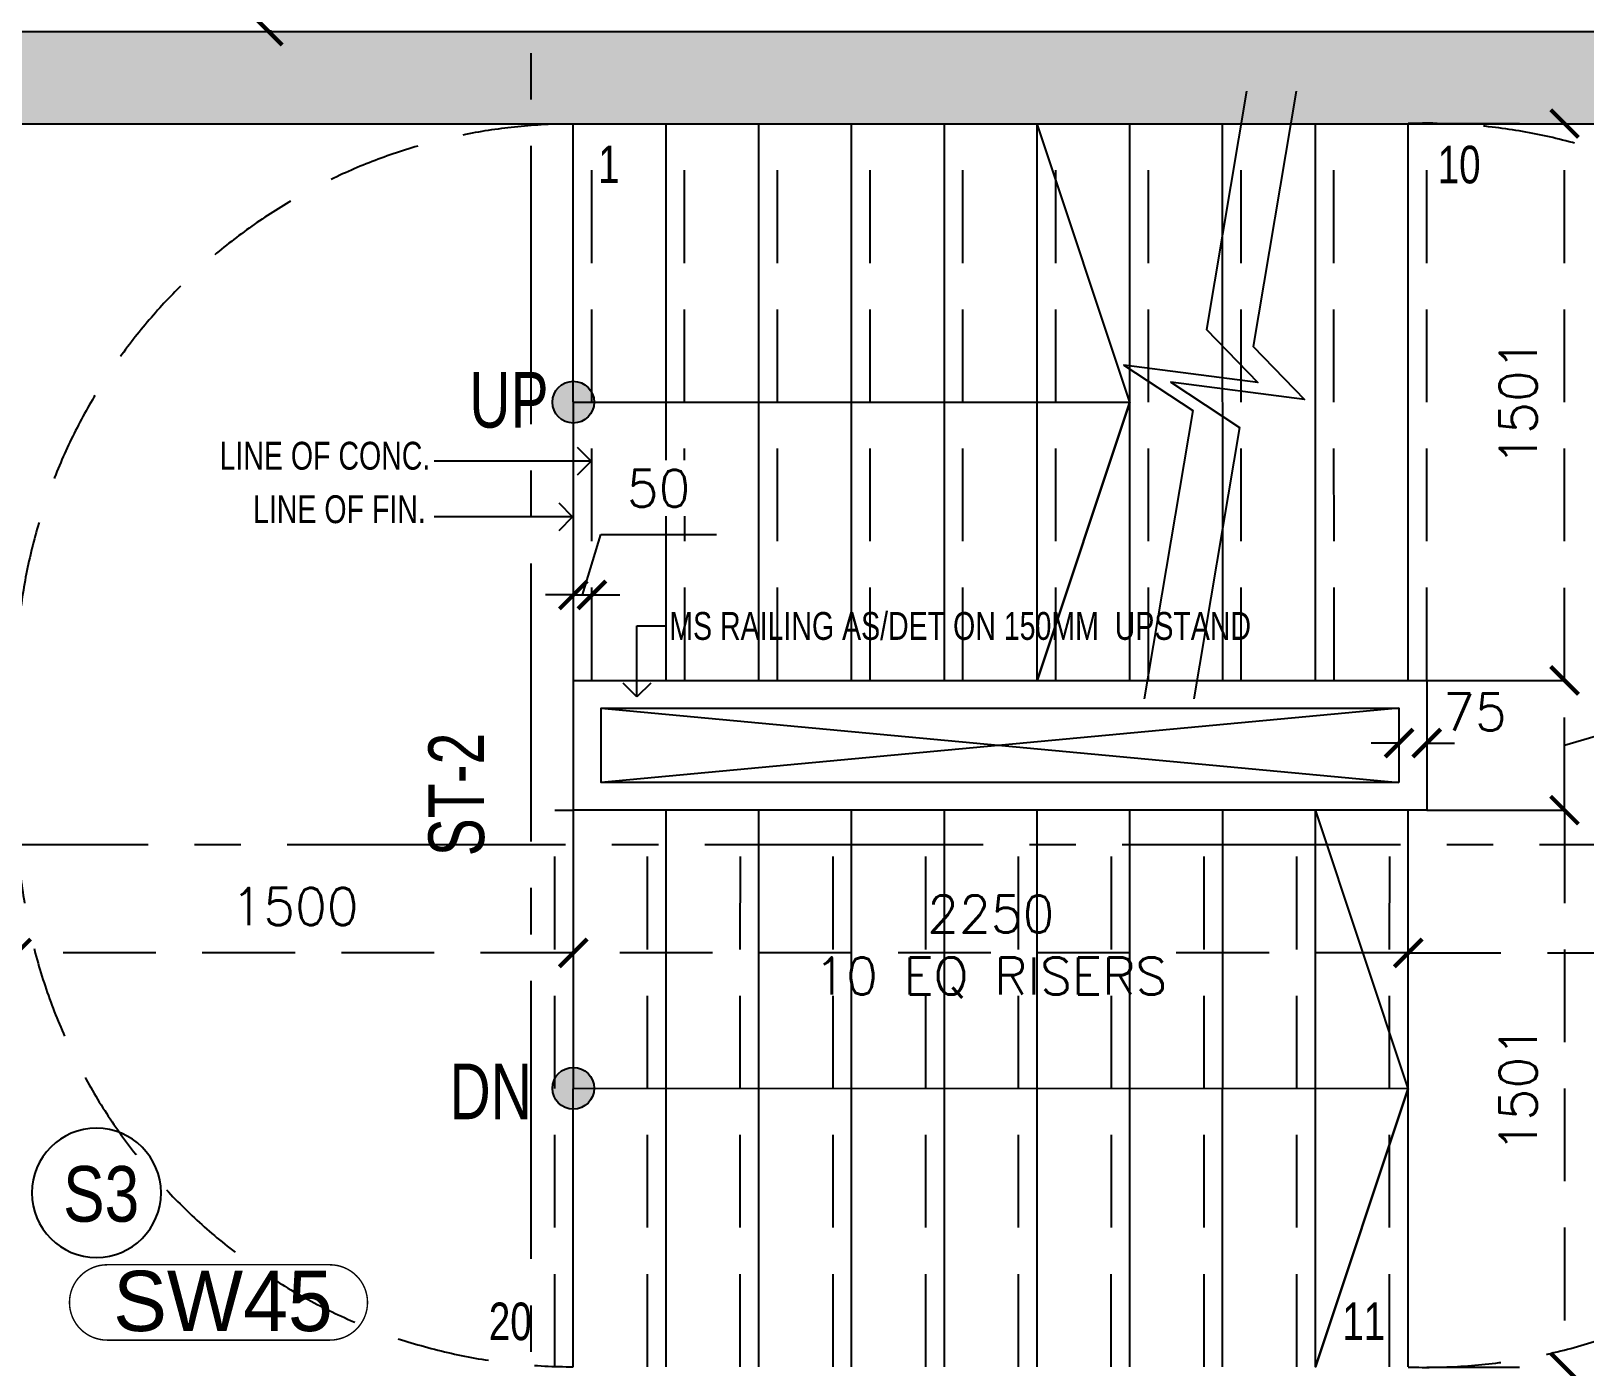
# Model space of a CAD drawing. Header units: millimetres. Extents: x 1181448 to 1317632, y -5734806 to -5633961.
# Drawn here: x 1208554 to 1212742, y -5718974 to -5715374 of the extents above; entities that cross this region are included whole.
import ezdxf
from ezdxf.enums import TextEntityAlignment as Align

# ---------------------------------------------------------------- set-up
doc = ezdxf.new("R2010")
doc.units = ezdxf.units.MM
doc.header["$LTSCALE"] = 1000
doc.header["$MEASUREMENT"] = 0
for name, pattern in [('AUDIT_D_120904163729-0', [0]), ('T8 - TYPICAL FLOOR CORE$1$DASHED2', [0.375, 0.25, -0.125]), ('T8 - TYPICAL FLOOR CORE$1$HIDDEN', [0.375, 0.25, -0.125]), ('T8_REFUGE COLUMNS$0$CENTER2', [1.125, 0.75, -0.125, 0.125, -0.125])]:
    doc.linetypes.add(name, pattern=pattern)
doc.layers.get('0').update_dxf_attribs({"linetype": 'AUDIT_D_120904163729-0'})
for name, color, linetype in [('A_dim', 1, 'Continuous'), ('T8 - TYPICAL FLOOR CORE$0$A-DIMENSIONS', 2, 'T8 - TYPICAL FLOOR CORE$1$HIDDEN'), ('T8 - TYPICAL FLOOR CORE$0$a-window-no', 125, 'Continuous'), ('T8 - TYPICAL FLOOR CORE$1$A-FINISHED STAIRS', 1, 'Continuous'), ('T8 - TYPICAL FLOOR CORE$1$A-UNFINISHED STAIRS', 30, 'T8 - TYPICAL FLOOR CORE$1$DASHED2'), ('T8 - TYPICAL FLOOR CORE$1$A_rail', 253, 'Continuous'), ('T8 - TYPICAL FLOOR CORE$1$B-AR-ANNO-E DECK FLOOR$0$a-text', 4, 'Continuous'), ('T8 - TYPICAL FLOOR CORE$1$CUT-OUT', 49, 'Continuous'), ('T8 - TYPICAL FLOOR CORE$1$HATCH', 8, 'Continuous'), ('T8 - TYPICAL FLOOR CORE$1$STAIRS', 1, 'Continuous'), ('T8(T9 IS SIMILAR) - REFUGE FLOOR$1$A_rail', 253, 'Continuous'), ('T8_REFUGE COLUMNS$0$A-CENTERLINE', 193, 'T8_REFUGE COLUMNS$0$CENTER2'), ('T8_REFUGE COLUMNS$1$A-RCC COLS', 3, 'Continuous')]:
    doc.layers.add(name, color=color, linetype=linetype)
for name, color, linetype, lineweight in [('T8 - TYPICAL FLOOR CORE$1$a-Text', 4, 'Continuous', 0), ('T8(T9 IS SIMILAR) - REFUGE FLOOR$0$D&W', 8, 'Continuous', 25), ('T8_REFUGE COLUMNS$0$A-COLUMN NO size reduce', 81, 'Continuous', 25)]:
    doc.layers.add(name, color=color, linetype=linetype, lineweight=lineweight)
doc.layers.add('T8_REFUGE COLUMNS$0$COL-HATCH', color=7, linetype='Continuous', lineweight=25, true_color=0xa3a3a3)
doc.styles.add('T8 - TYPICAL FLOOR CORE$0$LODHA STANDERD', font='sanss___.ttf')
doc.styles.add('T8 - TYPICAL FLOOR CORE$0$Romans 1', font='romans.shx', dxfattribs={"height": 100})
doc.styles.add('T8 - TYPICAL FLOOR CORE$1$ARIAL ARROW', font='swisscl.ttf')
doc.styles.add('T8_REFUGE COLUMNS$0$STANDARD', font='GOTHIC.TTF')
doc.dimstyles.new('T8 - TYPICAL FLOOR CORE$0$ALPINE S', dxfattribs={"dimscale": 0, "dimtxt": 100, "dimasz": 75, "dimexe": 0, "dimexo": 0, "dimgap": 75, "dimtad": 1, "dimdec": 0, "dimzin": 0, "dimdsep": 46, "dimtxsty": 'T8 - TYPICAL FLOOR CORE$0$Romans 1', "dimblk": 'T8 - TYPICAL FLOOR CORE$0$_ArchTick', "dimcen": 0.09, "dimclrd": 256, "dimclre": 256, "dimclrt": 7, "dimadec": 0, "dimazin": 0, "dimtfac": 1, "dimtdec": 0, "dimtofl": 0, "dimtmove": 1, "dimatfit": 0, "dimldrblk": 'T8 - TYPICAL FLOOR CORE$0$_Open90', "dimfxl": 1, "dimtolj": 1, "dimtzin": 0, "dimarcsym": 0})

# ---------------------------------------------------------------- blocks, each defined once
blk = doc.blocks.new('T8 - TYPICAL FLOOR CORE$1$A$C29262D9E')
at = {"layer": 'T8 - TYPICAL FLOOR CORE$1$STAIRS'}
h = blk.add_hatch(color=7, dxfattribs=at)
edge = h.paths.add_edge_path()
edge.add_arc((0, 0), 0.075, 0, 360)
at = {"layer": 'T8 - TYPICAL FLOOR CORE$1$STAIRS', "color": 7}
blk.add_circle((0, 0), 0.075, dxfattribs=at)
blk = doc.blocks.new('T8 - TYPICAL FLOOR CORE$0$_ArchTick')
at = {"color": 0, "linetype": 'ByBlock', "const_width": 0.15}
blk.add_lwpolyline([(-0.5, -0.5), (0.5, 0.5)], dxfattribs=at)
blk = doc.blocks.new('*D245')
at = {"layer": 'T8 - TYPICAL FLOOR CORE$0$A-DIMENSIONS', "linetype": 'T8 - TYPICAL FLOOR CORE$1$HIDDEN', "lineweight": -2, "transparency": 16777216}
for p, q in [((1209202.3, -5713874), (1209193.6, -5713874)), ((1209202.3, -5715374), (1209193.6, -5715374))]:
    blk.add_line(p, q, dxfattribs=at)
at = {"layer": 'T8 - TYPICAL FLOOR CORE$0$A-DIMENSIONS', "lineweight": -2, "transparency": 16777216}
blk.add_line((1209193.6, -5713874), (1209193.6, -5715374), dxfattribs=at)
at = {"layer": 'T8 - TYPICAL FLOOR CORE$0$A-DIMENSIONS', "linetype": 'ByBlock', "lineweight": -2, "transparency": 16777216, "xscale": 75, "yscale": 75, "zscale": 75}
for p, rotation in [((1209193.6, -5713874), 90), ((1209193.6, -5715374), 270)]:
    blk.add_blockref('T8 - TYPICAL FLOOR CORE$0$_ArchTick', p, dxfattribs=dict(at, rotation=rotation))
at = {"layer": 'T8 - TYPICAL FLOOR CORE$0$A-DIMENSIONS', "color": 7, "linetype": 'ByBlock', "transparency": 16777216, "insert": (1209068.6, -5714624), "char_height": 100, "attachment_point": 5, "rotation": 90, "style": 'T8 - TYPICAL FLOOR CORE$0$Romans 1'}
blk.add_mtext('\\A1;1500', dxfattribs=at)
blk = doc.blocks.new('T8 - TYPICAL FLOOR CORE$0$_Open90')
at = {"color": 0, "linetype": 'ByBlock', "lineweight": -2}
for p, q in [((0, 0), (-1, 0)), ((-0.5, 0.5), (0, 0)), ((0, 0), (-0.5, -0.5))]:
    blk.add_line(p, q, dxfattribs=at)
blk = doc.blocks.new('*D209')
at = {"layer": 'T8 - TYPICAL FLOOR CORE$0$A-DIMENSIONS', "linetype": 'T8 - TYPICAL FLOOR CORE$1$HIDDEN', "lineweight": -2, "transparency": 16777216}
for p, q in [((1208515.7, -5717976.4), (1208515.7, -5717858.5)), ((1210015.9, -5718058.1), (1210015.9, -5717858.5))]:
    blk.add_line(p, q, dxfattribs=at)
at = {"layer": 'T8 - TYPICAL FLOOR CORE$0$A-DIMENSIONS', "lineweight": -2, "transparency": 16777216}
blk.add_line((1210015.9, -5717858.5), (1208515.7, -5717858.5), dxfattribs=at)
at = {"layer": 'T8 - TYPICAL FLOOR CORE$0$A-DIMENSIONS', "linetype": 'ByBlock', "lineweight": -2, "transparency": 16777216, "xscale": 75, "yscale": 75, "zscale": 75, "rotation": 180}
blk.add_blockref('T8 - TYPICAL FLOOR CORE$0$_ArchTick', (1208515.7, -5717858.5), dxfattribs=at)
at = {"layer": 'T8 - TYPICAL FLOOR CORE$0$A-DIMENSIONS', "linetype": 'ByBlock', "lineweight": -2, "transparency": 16777216, "xscale": 75, "yscale": 75, "zscale": 75}
blk.add_blockref('T8 - TYPICAL FLOOR CORE$0$_ArchTick', (1210015.9, -5717858.5), dxfattribs=at)
at = {"layer": 'T8 - TYPICAL FLOOR CORE$0$A-DIMENSIONS', "color": 7, "linetype": 'ByBlock', "transparency": 16777216, "insert": (1209265.8, -5717733.5), "char_height": 100, "attachment_point": 5, "style": 'T8 - TYPICAL FLOOR CORE$0$Romans 1'}
blk.add_mtext('\\A1;1500', dxfattribs=at)
blk = doc.blocks.new('*D210')
at = {"layer": 'T8 - TYPICAL FLOOR CORE$0$A-DIMENSIONS', "linetype": 'T8 - TYPICAL FLOOR CORE$1$HIDDEN', "lineweight": -2, "transparency": 16777216}
for p, q in [((1212265.9, -5717846.2), (1212265.9, -5717858.5)), ((1213815.7, -5717846.2), (1213815.7, -5717858.5))]:
    blk.add_line(p, q, dxfattribs=at)
at = {"layer": 'T8 - TYPICAL FLOOR CORE$0$A-DIMENSIONS', "lineweight": -2, "transparency": 16777216}
blk.add_line((1212265.9, -5717858.5), (1213815.7, -5717858.5), dxfattribs=at)
at = {"layer": 'T8 - TYPICAL FLOOR CORE$0$A-DIMENSIONS', "linetype": 'ByBlock', "lineweight": -2, "transparency": 16777216, "xscale": 75, "yscale": 75, "zscale": 75, "rotation": 180}
blk.add_blockref('T8 - TYPICAL FLOOR CORE$0$_ArchTick', (1212265.9, -5717858.5), dxfattribs=at)
at = {"layer": 'T8 - TYPICAL FLOOR CORE$0$A-DIMENSIONS', "linetype": 'ByBlock', "lineweight": -2, "transparency": 16777216, "xscale": 75, "yscale": 75, "zscale": 75}
blk.add_blockref('T8 - TYPICAL FLOOR CORE$0$_ArchTick', (1213815.7, -5717858.5), dxfattribs=at)
at = {"layer": 'T8 - TYPICAL FLOOR CORE$0$A-DIMENSIONS', "color": 7, "linetype": 'ByBlock', "transparency": 16777216, "insert": (1213040.8, -5717733.5), "char_height": 100, "attachment_point": 5, "style": 'T8 - TYPICAL FLOOR CORE$0$Romans 1'}
blk.add_mtext('\\A1;1550', dxfattribs=at)
blk = doc.blocks.new('*D211')
at = {"layer": 'T8 - TYPICAL FLOOR CORE$0$A-DIMENSIONS', "linetype": 'T8 - TYPICAL FLOOR CORE$1$HIDDEN', "lineweight": -2, "transparency": 16777216}
for p, q in [((1210015.9, -5718058.1), (1210015.9, -5717858.5)), ((1212265.9, -5718058.1), (1212265.9, -5717858.5))]:
    blk.add_line(p, q, dxfattribs=at)
at = {"layer": 'T8 - TYPICAL FLOOR CORE$0$A-DIMENSIONS', "lineweight": -2, "transparency": 16777216}
blk.add_line((1212265.9, -5717858.5), (1210015.9, -5717858.5), dxfattribs=at)
at = {"layer": 'T8 - TYPICAL FLOOR CORE$0$A-DIMENSIONS', "linetype": 'ByBlock', "lineweight": -2, "transparency": 16777216, "xscale": 75, "yscale": 75, "zscale": 75, "rotation": 180}
blk.add_blockref('T8 - TYPICAL FLOOR CORE$0$_ArchTick', (1210015.9, -5717858.5), dxfattribs=at)
at = {"layer": 'T8 - TYPICAL FLOOR CORE$0$A-DIMENSIONS', "linetype": 'ByBlock', "lineweight": -2, "transparency": 16777216, "xscale": 75, "yscale": 75, "zscale": 75}
blk.add_blockref('T8 - TYPICAL FLOOR CORE$0$_ArchTick', (1212265.9, -5717858.5), dxfattribs=at)
at = {"layer": 'T8 - TYPICAL FLOOR CORE$0$A-DIMENSIONS', "color": 7, "linetype": 'ByBlock', "transparency": 16777216, "insert": (1211140.9, -5717841.9), "char_height": 100, "attachment_point": 5, "style": 'T8 - TYPICAL FLOOR CORE$0$Romans 1'}
blk.add_mtext('\\A1;2250\\P10 EQ RISERS', dxfattribs=at)
blk = doc.blocks.new('*D193')
at = {"layer": 'T8 - TYPICAL FLOOR CORE$0$A-DIMENSIONS', "lineweight": -2, "transparency": 16777216}
for p, q in [((1212240.9, -5717293), (1212165.9, -5717293)), ((1212315.9, -5717293), (1212390.9, -5717293))]:
    blk.add_line(p, q, dxfattribs=at)
at = {"layer": 'T8 - TYPICAL FLOOR CORE$0$A-DIMENSIONS', "linetype": 'T8 - TYPICAL FLOOR CORE$1$HIDDEN', "lineweight": -2, "transparency": 16777216}
for p, q in [((1212240.9, -5717299), (1212240.9, -5717293)), ((1212315.9, -5717299), (1212315.9, -5717293))]:
    blk.add_line(p, q, dxfattribs=at)
at = {"layer": 'T8 - TYPICAL FLOOR CORE$0$A-DIMENSIONS', "linetype": 'ByBlock', "lineweight": -2, "transparency": 16777216, "xscale": 75, "yscale": 75, "zscale": 75}
blk.add_blockref('T8 - TYPICAL FLOOR CORE$0$_ArchTick', (1212240.9, -5717293), dxfattribs=at)
at = {"layer": 'T8 - TYPICAL FLOOR CORE$0$A-DIMENSIONS', "linetype": 'ByBlock', "lineweight": -2, "transparency": 16777216, "xscale": 75, "yscale": 75, "zscale": 75, "rotation": 180}
blk.add_blockref('T8 - TYPICAL FLOOR CORE$0$_ArchTick', (1212315.9, -5717293), dxfattribs=at)
at = {"layer": 'T8 - TYPICAL FLOOR CORE$0$A-DIMENSIONS', "color": 7, "linetype": 'ByBlock', "transparency": 16777216, "insert": (1212445.7, -5717208.9), "char_height": 100, "attachment_point": 5, "style": 'T8 - TYPICAL FLOOR CORE$0$Romans 1'}
blk.add_mtext('\\A1;75', dxfattribs=at)
blk = doc.blocks.new('*D202')
at = {"layer": 'T8 - TYPICAL FLOOR CORE$0$A-DIMENSIONS', "linetype": 'T8 - TYPICAL FLOOR CORE$1$HIDDEN', "lineweight": -2, "transparency": 16777216}
for p, q in [((1212315.9, -5717474), (1212687.2, -5717474)), ((1212315.9, -5718974.9), (1212687.2, -5718974.9))]:
    blk.add_line(p, q, dxfattribs=at)
at = {"layer": 'T8 - TYPICAL FLOOR CORE$0$A-DIMENSIONS', "lineweight": -2, "transparency": 16777216}
blk.add_line((1212687.2, -5717474), (1212687.2, -5718974.9), dxfattribs=at)
at = {"layer": 'T8 - TYPICAL FLOOR CORE$0$A-DIMENSIONS', "linetype": 'ByBlock', "lineweight": -2, "transparency": 16777216, "xscale": 75, "yscale": 75, "zscale": 75}
for p, rotation in [((1212687.2, -5717474), 90), ((1212687.2, -5718974.9), 270)]:
    blk.add_blockref('T8 - TYPICAL FLOOR CORE$0$_ArchTick', p, dxfattribs=dict(at, rotation=rotation))
at = {"layer": 'T8 - TYPICAL FLOOR CORE$0$A-DIMENSIONS', "color": 7, "linetype": 'ByBlock', "transparency": 16777216, "insert": (1212562.2, -5718224.4), "char_height": 100, "attachment_point": 5, "rotation": 90, "style": 'T8 - TYPICAL FLOOR CORE$0$Romans 1'}
blk.add_mtext('\\A1;1501', dxfattribs=at)
blk = doc.blocks.new('*D203')
at = {"layer": 'T8 - TYPICAL FLOOR CORE$0$A-DIMENSIONS', "linetype": 'T8 - TYPICAL FLOOR CORE$1$HIDDEN', "lineweight": -2, "transparency": 16777216}
for p, q in [((1212315.9, -5715623.2), (1212687.2, -5715623.2)), ((1212315.9, -5717124.1), (1212687.2, -5717124.1))]:
    blk.add_line(p, q, dxfattribs=at)
at = {"layer": 'T8 - TYPICAL FLOOR CORE$0$A-DIMENSIONS', "lineweight": -2, "transparency": 16777216}
blk.add_line((1212687.2, -5717124.1), (1212687.2, -5715623.2), dxfattribs=at)
at = {"layer": 'T8 - TYPICAL FLOOR CORE$0$A-DIMENSIONS', "linetype": 'ByBlock', "lineweight": -2, "transparency": 16777216, "xscale": 75, "yscale": 75, "zscale": 75}
for p, rotation in [((1212687.2, -5715623.2), 90), ((1212687.2, -5717124.1), 270)]:
    blk.add_blockref('T8 - TYPICAL FLOOR CORE$0$_ArchTick', p, dxfattribs=dict(at, rotation=rotation))
at = {"layer": 'T8 - TYPICAL FLOOR CORE$0$A-DIMENSIONS', "color": 7, "linetype": 'ByBlock', "transparency": 16777216, "insert": (1212562.2, -5716373.7), "char_height": 100, "attachment_point": 5, "rotation": 90, "style": 'T8 - TYPICAL FLOOR CORE$0$Romans 1'}
blk.add_mtext('\\A1;1501', dxfattribs=at)
blk = doc.blocks.new('*D204')
at = {"layer": 'T8 - TYPICAL FLOOR CORE$0$A-DIMENSIONS', "lineweight": -2, "transparency": 16777216}
for p, q in [((1212949.7, -5717220.3), (1212949.7, -5716813.2)), ((1212687.2, -5717124.1), (1212687.2, -5717049.1)), ((1212687.2, -5717474), (1212687.2, -5717124.1)), ((1212687.2, -5717299), (1212949.7, -5717220.3)), ((1212687.2, -5717474), (1212687.2, -5717549))]:
    blk.add_line(p, q, dxfattribs=at)
at = {"layer": 'T8 - TYPICAL FLOOR CORE$0$A-DIMENSIONS', "linetype": 'T8 - TYPICAL FLOOR CORE$1$HIDDEN', "lineweight": -2, "transparency": 16777216}
for p, q in [((1212501.6, -5717124.1), (1212687.2, -5717124.1)), ((1212501.6, -5717474), (1212687.2, -5717474))]:
    blk.add_line(p, q, dxfattribs=at)
at = {"layer": 'T8 - TYPICAL FLOOR CORE$0$A-DIMENSIONS', "linetype": 'ByBlock', "lineweight": -2, "transparency": 16777216, "xscale": 75, "yscale": 75, "zscale": 75}
for p, rotation in [((1212687.2, -5717124.1), 270), ((1212687.2, -5717474), 90)]:
    blk.add_blockref('T8 - TYPICAL FLOOR CORE$0$_ArchTick', p, dxfattribs=dict(at, rotation=rotation))
at = {"layer": 'T8 - TYPICAL FLOOR CORE$0$A-DIMENSIONS', "color": 7, "linetype": 'ByBlock', "transparency": 16777216, "insert": (1212824.7, -5717016.7), "char_height": 100, "attachment_point": 5, "rotation": 90, "style": 'T8 - TYPICAL FLOOR CORE$0$Romans 1'}
blk.add_mtext('\\A1;350', dxfattribs=at)
blk = doc.blocks.new('T8 - TYPICAL FLOOR CORE$0$WINDOW TAG')
at = {"layer": 'T8 - TYPICAL FLOOR CORE$0$a-window-no'}
blk.add_circle((0, 0), 174.1, dxfattribs=at)
at = {"layer": 'T8 - TYPICAL FLOOR CORE$0$a-window-no', "style": 'T8 - TYPICAL FLOOR CORE$0$LODHA STANDERD'}
blk.add_attdef('WINDOW', text='', height=150, dxfattribs=at).set_placement((11.3, 2.8), align=Align.MIDDLE_CENTER)
blk = doc.blocks.new('*D225')
at = {"lineweight": -2, "transparency": 16777216}
for p, q in [((1210040.9, -5716893.6), (1210089.6, -5716731.1)), ((1210089.6, -5716731.1), (1210401.6, -5716731.1)), ((1210015.9, -5716893.6), (1209940.9, -5716893.6)), ((1210015.9, -5716893.6), (1210065.9, -5716893.6)), ((1210065.9, -5716893.6), (1210140.9, -5716893.6))]:
    blk.add_line(p, q, dxfattribs=at)
at = {"linetype": 'T8 - TYPICAL FLOOR CORE$1$HIDDEN', "lineweight": -2, "transparency": 16777216}
for p, q in [((1210015.9, -5717124), (1210015.9, -5716893.6)), ((1210065.9, -5717124), (1210065.9, -5716893.6))]:
    blk.add_line(p, q, dxfattribs=at)
at = {"linetype": 'ByBlock', "lineweight": -2, "transparency": 16777216, "xscale": 75, "yscale": 75, "zscale": 75}
blk.add_blockref('T8 - TYPICAL FLOOR CORE$0$_ArchTick', (1210015.9, -5716893.6), dxfattribs=at)
at = {"linetype": 'ByBlock', "lineweight": -2, "transparency": 16777216, "xscale": 75, "yscale": 75, "zscale": 75, "rotation": 180}
blk.add_blockref('T8 - TYPICAL FLOOR CORE$0$_ArchTick', (1210065.9, -5716893.6), dxfattribs=at)
at = {"color": 7, "linetype": 'ByBlock', "transparency": 16777216, "insert": (1210245.6, -5716606.1), "char_height": 100, "attachment_point": 5, "style": 'T8 - TYPICAL FLOOR CORE$0$Romans 1', "bg_fill": 3, "box_fill_scale": 1.25, "bg_fill_color": 256, "bg_fill_true_color": 13158600, "bg_fill_transparency": 0}
blk.add_mtext('\\A1;50', dxfattribs=at)
blk = doc.blocks.new('T8_REFUGE COLUMNS')
at = {"layer": 'T8_REFUGE COLUMNS$0$COL-HATCH', "linetype": 'ByBlock'}
h = blk.add_hatch(color=256, dxfattribs=at)
h.dxf.hatch_style = 1
h.paths.add_polyline_path([(1215612.1, -5715624.9), (1207452.1, -5715624.9), (1207452.1, -5715374.9), (1215612.1, -5715374.9)])
at = {"layer": 'T8_REFUGE COLUMNS$0$A-CENTERLINE'}
for p, q in [((1209902.1, -5728808.5), (1209902.1, -5698573.6)), ((1223494.9, -5717567.4), (1182495.9, -5717567.4))]:
    blk.add_line(p, q, dxfattribs=at)
at = {"layer": 'T8_REFUGE COLUMNS$0$A-COLUMN NO size reduce', "linetype": 'ByBlock', "const_width": 3.9}
blk.add_lwpolyline([(1208759.4, -5718902.2, -1), (1208759.4, -5718699.1), (1209359.6, -5718699.1, -1), (1209359.6, -5718902.2)], format="xyb", close=True, dxfattribs=at)
at = {"layer": 'T8_REFUGE COLUMNS$1$A-RCC COLS', "linetype": 'ByBlock'}
blk.add_lwpolyline([(1215612.1, -5715624.9), (1207452.1, -5715624.9), (1207452.1, -5715374.9), (1215612.1, -5715374.9)], close=True, dxfattribs=at)
at = {"layer": 'T8_REFUGE COLUMNS$0$A-COLUMN NO size reduce', "linetype": 'ByBlock', "insert": (1208775.6, -5718715.3), "char_height": 162.5, "attachment_point": 1, "style": 'T8_REFUGE COLUMNS$0$STANDARD'}
blk.add_mtext_dynamic_manual_height_columns('SW45', width=444.685, gutter_width=500, heights=[0], dxfattribs=at)
blk = doc.blocks.new('T8 - TYPICAL FLOOR CORE')
at = {"layer": 'T8 - TYPICAL FLOOR CORE$1$A-FINISHED STAIRS'}
for p, q in [((1210015.9, -5717124, 0.4), (1210015.7, -5715624)), ((1210265.9, -5717124, 0.4), (1210265.7, -5715624)), ((1210515.9, -5717124, 0.4), (1210515.7, -5715624)), ((1210765.9, -5717124, 0.4), (1210765.7, -5715624)), ((1211015.9, -5717124, 0.4), (1211015.7, -5715624)), ((1211265.9, -5717124, 0.4), (1211265.7, -5715624)), ((1211515.9, -5717124, 0.4), (1211515.7, -5715624)), ((1211765.9, -5717124, 0.4), (1211765.7, -5715624)), ((1212015.9, -5717124, 0.4), (1212015.7, -5715624)), ((1212265.9, -5717124, 0.4), (1212265.7, -5715624)), ((1210015.7, -5718974), (1210015.9, -5717474, 0.4)), ((1210265.7, -5718974), (1210265.9, -5717474, 0.4)), ((1210515.7, -5718974), (1210515.9, -5717474, 0.4)), ((1210765.7, -5718974), (1210765.9, -5717474, 0.4)), ((1211015.7, -5718974), (1211015.9, -5717474, 0.4)), ((1211265.7, -5718974), (1211265.9, -5717474, 0.4)), ((1211515.7, -5718974), (1211515.9, -5717474, 0.4)), ((1211765.7, -5718974), (1211765.9, -5717474, 0.4)), ((1212015.7, -5718974), (1212015.9, -5717474, 0.4)), ((1212265.7, -5718974), (1212265.9, -5717474, 0.4))]:
    blk.add_line(p, q, dxfattribs=at)
at = {"layer": 'T8 - TYPICAL FLOOR CORE$1$A-UNFINISHED STAIRS', "linetype": 'T8 - TYPICAL FLOOR CORE$1$HIDDEN'}
for p, q in [((1210065.9, -5717124, 0.4), (1210065.7, -5715624)), ((1210315.9, -5717124, 0.4), (1210315.7, -5715624)), ((1210565.9, -5717124, 0.4), (1210565.7, -5715624)), ((1210815.9, -5717124, 0.4), (1210815.7, -5715624)), ((1211065.9, -5717124, 0.4), (1211065.7, -5715624)), ((1211315.9, -5717124, 0.4), (1211315.7, -5715624)), ((1211565.9, -5717124, 0.4), (1211565.7, -5715624)), ((1211815.9, -5717124, 0.4), (1211815.7, -5715624)), ((1212065.9, -5717124, 0.4), (1212065.7, -5715624)), ((1212315.9, -5717124, 0.4), (1212315.7, -5715624)), ((1209965.7, -5718974), (1209965.9, -5717474, 0.4)), ((1210215.7, -5718974), (1210215.9, -5717474, 0.4)), ((1210465.7, -5718974), (1210465.9, -5717474, 0.4)), ((1210715.7, -5718974), (1210715.9, -5717474, 0.4)), ((1210965.7, -5718974), (1210965.9, -5717474, 0.4)), ((1211215.7, -5718974), (1211215.9, -5717474, 0.4)), ((1211465.7, -5718974), (1211465.9, -5717474, 0.4)), ((1211715.7, -5718974), (1211715.9, -5717474, 0.4)), ((1211965.7, -5718974), (1211965.9, -5717474, 0.4)), ((1212215.7, -5718974), (1212215.9, -5717474, 0.4))]:
    blk.add_line(p, q, dxfattribs=at)
at = {"layer": 'T8 - TYPICAL FLOOR CORE$1$A-UNFINISHED STAIRS', "linetype": 'T8 - TYPICAL FLOOR CORE$1$HIDDEN', "elevation": 0.4}
blk.add_lwpolyline([(1209965.9, -5717474), (1210015.9, -5717474)], dxfattribs=at)
at = {"layer": 'T8 - TYPICAL FLOOR CORE$1$A_rail'}
for points in [[(1212315.9, -5717474), (1210015.9, -5717474), (1210015.9, -5717124), (1212315.9, -5717124)], [(1212240.9, -5717399), (1210090.9, -5717399), (1210090.9, -5717199), (1212240.9, -5717199)]]:
    blk.add_lwpolyline(points, close=True, dxfattribs=at)
at = {"layer": 'T8 - TYPICAL FLOOR CORE$1$CUT-OUT'}
for p, q in [((1212240.9, -5717199), (1210090.9, -5717399)), ((1210090.9, -5717199), (1212240.9, -5717399))]:
    blk.add_line(p, q, dxfattribs=at)
at = {"layer": 'T8 - TYPICAL FLOOR CORE$1$HATCH', "linetype": 'T8 - TYPICAL FLOOR CORE$1$HIDDEN'}
for centre, radius, start, end in [((1210017.8, -5717128.5), 1504.6, 91.9839, 176.7169), ((1212315.2, -5717125.2), 1502.8, 3.1274, 91.8852), ((1210016, -5717473.8, 0.7), 1500.2, 180.0714, 269.9908), ((1212315.7, -5717475.6, 0.7), 1500, 268.0898, 0)]:
    blk.add_arc(centre, radius, start, end, dxfattribs=at)
at = {"layer": 'T8 - TYPICAL FLOOR CORE$1$STAIRS', "color": 7}
for points in [[(1211829.9, -5715535.7), (1211721.9, -5716177.9), (1211860.3, -5716320.6), (1211499.5, -5716274.5), (1211685.1, -5716396.7), (1211554.3, -5717174)], [(1211963.9, -5715535.7), (1211848.2, -5716223.8), (1211986.5, -5716366.5), (1211625.8, -5716320.4), (1211811.4, -5716442.6), (1211688.3, -5717174)]]:
    blk.add_lwpolyline(points, dxfattribs=at)
for points, elevation in [([(1210015.8, -5716374), (1211515.8, -5716374.1), (1211265.9, -5717124.1), (1211515.8, -5716374.1), (1211265.7, -5715624.1)], 0), ([(1210015.7, -5718223.4), (1212265.8, -5718224), (1212015.7, -5718974), (1212265.8, -5718224), (1212015.9, -5717473.3)], -0.8)]:
    blk.add_lwpolyline(points, dxfattribs=dict(at, elevation=elevation))
at = {"layer": 'T8 - TYPICAL FLOOR CORE$0$a-window-no'}
ref = blk.add_blockref('T8 - TYPICAL FLOOR CORE$0$WINDOW TAG', (1208730.6, -5718505.2), dxfattribs=dict(at, xscale=-1, rotation=180))
ref.add_attrib('WINDOW', 'S3', dxfattribs={"height": 150, "style": 'T8 - TYPICAL FLOOR CORE$0$LODHA STANDERD', "width": 0.8}).set_placement((1208743.3, -5718508), align=Align.MIDDLE_CENTER)
at = {"layer": 'T8 - TYPICAL FLOOR CORE$1$B-AR-ANNO-E DECK FLOOR$0$a-text', "xscale": 750, "yscale": 750, "zscale": 750}
for p in [(1210015.7, -5716374, -0.2), (1210015.7, -5718223.4, -0.7)]:
    blk.add_blockref('T8 - TYPICAL FLOOR CORE$1$A$C29262D9E', p, dxfattribs=at)
at = {"layer": 'T8 - TYPICAL FLOOR CORE$1$a-Text', "linetype": 'ByBlock', "style": 'T8 - TYPICAL FLOOR CORE$1$ARIAL ARROW'}
for s, height, p in [('1', 101.2, (1210082.7, -5715783.6)), ('10', 101.25, (1212345.4, -5715784.2)), ('LINE OF CONC.', 75, (1209062.3, -5716555.9)), ('LINE OF FIN.', 75, (1209152.5, -5716700.1)), ('MS RAILING AS/DET ON 150MM  UPSTAND', 75, (1210274.5, -5717014.7)), ('20', 101.25, (1209788.1, -5718902.3, 0)), ('11', 101.25, (1212088.2, -5718902))]:
    blk.add_text(s, height=height, dxfattribs=at).set_placement(p)
at = {"layer": 'T8 - TYPICAL FLOOR CORE$1$a-Text', "linetype": 'ByBlock', "char_height": 150, "width": 821.633, "attachment_point": 7, "style": 'T8 - TYPICAL FLOOR CORE$1$ARIAL ARROW'}
for s, insert in [('\\pi316.99285;UP', (1209418.6, -5716444.8)), ('\\pi313.45418;DN', (1209368.6, -5718306.7))]:
    blk.add_mtext(s, dxfattribs=dict(at, insert=insert))
at = {"layer": 'T8 - TYPICAL FLOOR CORE$1$a-Text', "linetype": 'ByBlock', "insert": (1209777.4, -5717842.2), "char_height": 150, "width": 821.633, "attachment_point": 7, "rotation": 90, "style": 'T8 - TYPICAL FLOOR CORE$1$ARIAL ARROW'}
blk.add_mtext('\\pi244.20451;ST-2', dxfattribs=at)
at = {"layer": 'T8 - TYPICAL FLOOR CORE$0$A-DIMENSIONS', "linetype": 'ByBlock'}
for base, p1, p2, angle, picture, middle in [((1209193.6, -5715374), (1209202.3, -5713874), (1209202.3, -5715374), 90, '*D245', (1209068.6, -5714624)), ((1212687.2, -5715623.2), (1212315.9, -5717124.1), (1212315.9, -5715623.2), 270, '*D203', (1212562.2, -5716373.7)), ((1212687.2, -5717124.1), (1212501.6, -5717474), (1212501.6, -5717124.1), 90, '*D204', (1212824.7, -5717145.3)), ((1212687.2, -5718974.9), (1212315.9, -5717474), (1212315.9, -5718974.9), 90, '*D202', (1212562.2, -5718224.4))]:
    dim = blk.add_linear_dim(base=base, p1=p1, p2=p2, angle=angle, dimstyle='T8 - TYPICAL FLOOR CORE$0$ALPINE S', override={"dimscale": 1, "dimfxl": 5, "dimarcsym": 1}, dxfattribs=at)
    dim.commit()
    dim.dimension.update_dxf_attribs({"geometry": picture, "text_midpoint": middle})
dim = blk.add_linear_dim(base=(1212315.9, -5717293), p1=(1212240.9, -5717299), p2=(1212315.9, -5717299), dimstyle='T8 - TYPICAL FLOOR CORE$0$ALPINE S', override={"dimscale": 1, "dimfxl": 5, "dimarcsym": 1}, dxfattribs=at)
dim.commit()
dim.dimension.update_dxf_attribs({"geometry": '*D193', "text_midpoint": (1212445.7, -5717333.9), "dimtype": 128})
dim = blk.add_linear_dim(base=(1210015.9, -5717858.5), p1=(1212265.9, -5718058.1, 0.4), p2=(1210015.9, -5718058.1), text='<>\\P10 EQ RISERS', dimstyle='T8 - TYPICAL FLOOR CORE$0$ALPINE S', override={"dimscale": 1, "dimfxl": 5, "dimarcsym": 1}, dxfattribs=at)
dim.commit()
dim.dimension.update_dxf_attribs({"geometry": '*D211', "text_midpoint": (1211140.9, -5718055), "dimtype": 128})
for base, p1, p2, picture, middle in [((1208515.7, -5717858.5), (1210015.9, -5718058.1, 0.4), (1208515.7, -5717976.4), '*D209', (1209265.8, -5717733.5)), ((1213815.7, -5717858.5), (1212265.9, -5717846.2, 0.3), (1213815.7, -5717846.2), '*D210', (1213040.8, -5717733.5))]:
    dim = blk.add_linear_dim(base=base, p1=p1, p2=p2, dimstyle='T8 - TYPICAL FLOOR CORE$0$ALPINE S', override={"dimscale": 1, "dimfxl": 5, "dimarcsym": 1}, dxfattribs=at)
    dim.commit()
    dim.dimension.update_dxf_attribs({"geometry": picture, "text_midpoint": middle})
blk.add_leader([(1210187.2, -5717168.6), (1210187.2, -5716976.8), (1210268.2, -5716976.8)], dimstyle='T8 - TYPICAL FLOOR CORE$0$ALPINE S', override={"dimscale": 1, "dimfxl": 5, "dimarcsym": 1}, dxfattribs=at)
at = {"linetype": 'ByBlock'}
dim = blk.add_linear_dim(base=(1210065.9, -5716893.6), p1=(1210015.9, -5717124), p2=(1210065.9, -5717124, 0.4), dimstyle='T8 - TYPICAL FLOOR CORE$0$ALPINE S', override={"dimscale": 1, "dimfxl": 5, "dimtfill": 1, "dimarcsym": 1}, dxfattribs=at)
dim.commit()
dim.dimension.update_dxf_attribs({"geometry": '*D225', "text_midpoint": (1210164.6, -5716606.1)})
for points in [[(1210063.8, -5716533), (1209640.9, -5716533)], [(1210013.8, -5716683.2), (1209640.9, -5716683.2)]]:
    blk.add_leader(points, dimstyle='T8 - TYPICAL FLOOR CORE$0$ALPINE S', override={"dimscale": 1, "dimtad": 0, "dimfxl": 5, "dimtfill": 1, "dimarcsym": 1}, dxfattribs=at)
blk = doc.blocks.new('T8(T9 IS SIMILAR) - REFUGE FLOOR')
at = {"layer": 'T8(T9 IS SIMILAR) - REFUGE FLOOR$0$D&W', "linetype": 'ByBlock'}
blk.add_blockref('T8 - TYPICAL FLOOR CORE', (0, 0), dxfattribs=at)
at = {"layer": 'T8(T9 IS SIMILAR) - REFUGE FLOOR$1$A_rail', "linetype": 'ByBlock'}
blk.add_blockref('T8_REFUGE COLUMNS', (0, 0), dxfattribs=at)

msp = doc.modelspace()

# ---------------------------------------------------------------- block references
at = {"layer": 'A_dim', "linetype": 'ByBlock'}
msp.add_blockref('T8(T9 IS SIMILAR) - REFUGE FLOOR', (0, 0), dxfattribs=at)

doc.saveas('drawing.dxf')
